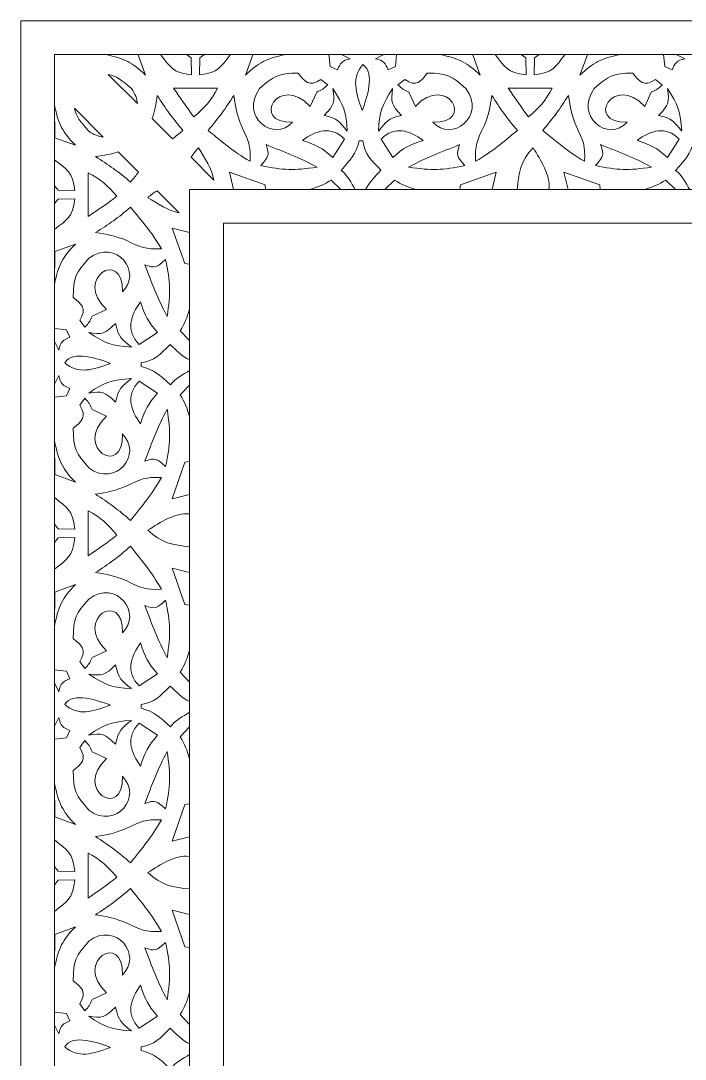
# Model space of a CAD drawing. Header units: millimetres. Extents: x -420 to 580, y -831 to 819.
# Drawn here: x -420 to 72, y 49 to 819 of the extents above; entities that cross this region are included whole.
import ezdxf

# ---------------------------------------------------------------- set-up
doc = ezdxf.new("R2010")
doc.units = ezdxf.units.MM
doc.header["$MEASUREMENT"] = 0
doc.layers.add('Katman 1', color=7, linetype='Continuous')

msp = doc.modelspace()

# ---------------------------------------------------------------- linework, layer by layer
at = {"layer": 'Katman 1', "color": 250, "lineweight": 20}
for points, knots in [([(-419.8994, -831.1835), (-419.8994, -831.1835), (-419.8994, 818.8165), (-419.8994, 818.8165), (-419.8994, 818.8165), (580.1006, 818.8165), (580.1006, 818.8165), (580.1006, 818.8165), (580.1006, -831.1835), (580.1006, -831.1835)], [0, 0, 0, 0, 0.33333333, 0.33333333, 0.33333333, 0.66666667, 0.66666667, 0.66666667, 1, 1, 1, 1]), ([(-394.8994, -831.1835), (-394.8994, -831.1835), (-394.8994, 793.8165), (-394.8994, 793.8165), (-394.8994, 793.8165), (555.1006, 793.8165), (555.1006, 793.8165), (555.1006, 793.8165), (555.1006, -831.1835), (555.1006, -831.1835)], [0, 0, 0, 0, 0.33333333, 0.33333333, 0.33333333, 0.66666667, 0.66666667, 0.66666667, 1, 1, 1, 1]), ([(-327.4594, 778.3937), (-337.4176, 788.0784), (-342.8712, 790.8749), (-357.347, 793.8078), (-357.347, 793.8078), (-333.001, 793.6917), (-333.001, 793.6917), (-333.001, 793.6917), (-327.4594, 778.3937), (-327.4594, 778.3937)], [0, 0, 0, 0, 0.33333333, 0.33333333, 0.33333333, 0.66666667, 0.66666667, 0.66666667, 1, 1, 1, 1]), ([(-293.7931, 791.2475), (-293.7931, 791.2475), (-297.114, 793.8165), (-297.114, 793.8165), (-297.114, 793.8165), (-316.4353, 793.8165), (-316.4353, 793.8165), (-308.9205, 784.3905), (-307.7845, 780.4282), (-293.4744, 778.8398), (-293.4744, 778.8398), (-293.7931, 791.2475), (-293.7931, 791.2475)], [0, 0, 0, 0, 0.25, 0.25, 0.25, 0.5, 0.5, 0.5, 0.75, 0.75, 0.75, 1, 1, 1, 1]), ([(-287.2425, 791.2475), (-287.2425, 791.2475), (-283.9216, 793.8165), (-283.9216, 793.8165), (-283.9216, 793.8165), (-264.6003, 793.8165), (-264.6003, 793.8165), (-272.1151, 784.3905), (-273.2511, 780.4282), (-287.5612, 778.8398), (-287.5612, 778.8398), (-287.2425, 791.2475), (-287.2425, 791.2475)], [0, 0, 0, 0, 0.25, 0.25, 0.25, 0.5, 0.5, 0.5, 0.75, 0.75, 0.75, 1, 1, 1, 1]), ([(-253.5763, 778.3937), (-243.618, 788.0784), (-238.1645, 790.8749), (-223.6887, 793.8078), (-223.6887, 793.8078), (-248.0347, 793.6917), (-248.0347, 793.6917), (-248.0347, 793.6917), (-253.5763, 778.3937), (-253.5763, 778.3937)], [0, 0, 0, 0, 0.33333333, 0.33333333, 0.33333333, 0.66666667, 0.66666667, 0.66666667, 1, 1, 1, 1]), ([(-185.3078, 782.4461), (-183.6091, 787.0714), (-181.8205, 789.6676), (-175.949, 790.6669), (-175.949, 790.6669), (-182.2888, 793.7497), (-182.2888, 793.7497), (-182.2888, 793.7497), (-191.696, 793.7497), (-191.696, 793.7497), (-191.696, 793.7497), (-190.7419, 785.0151), (-190.7419, 785.0151), (-190.7419, 785.0151), (-185.3078, 782.4461), (-185.3078, 782.4461)], [0, 0, 0, 0, 0.2, 0.2, 0.2, 0.4, 0.4, 0.4, 0.6, 0.6, 0.6, 0.8, 0.8, 0.8, 1, 1, 1, 1]), ([(-147.9573, 782.4461), (-149.656, 787.0714), (-151.4446, 789.6676), (-157.3161, 790.6669), (-157.3161, 790.6669), (-150.9763, 793.7497), (-150.9763, 793.7497), (-150.9763, 793.7497), (-141.5691, 793.7497), (-141.5691, 793.7497), (-141.5691, 793.7497), (-142.5232, 785.0151), (-142.5232, 785.0151), (-142.5232, 785.0151), (-147.9573, 782.4461), (-147.9573, 782.4461)], [0, 0, 0, 0, 0.2, 0.2, 0.2, 0.4, 0.4, 0.4, 0.6, 0.6, 0.6, 0.8, 0.8, 0.8, 1, 1, 1, 1]), ([(-79.6888, 778.3937), (-89.6471, 788.0784), (-95.1006, 790.8749), (-109.5764, 793.8078), (-109.5764, 793.8078), (-85.2304, 793.6917), (-85.2304, 793.6917), (-85.2304, 793.6917), (-79.6888, 778.3937), (-79.6888, 778.3937)], [0, 0, 0, 0, 0.33333333, 0.33333333, 0.33333333, 0.66666667, 0.66666667, 0.66666667, 1, 1, 1, 1]), ([(-46.0226, 791.2475), (-46.0226, 791.2475), (-49.3435, 793.8165), (-49.3435, 793.8165), (-49.3435, 793.8165), (-68.6648, 793.8165), (-68.6648, 793.8165), (-61.15, 784.3905), (-60.0139, 780.4282), (-45.7039, 778.8398), (-45.7039, 778.8398), (-46.0226, 791.2475), (-46.0226, 791.2475)], [0, 0, 0, 0, 0.25, 0.25, 0.25, 0.5, 0.5, 0.5, 0.75, 0.75, 0.75, 1, 1, 1, 1]), ([(-39.4719, 791.2475), (-39.4719, 791.2475), (-36.1511, 793.8165), (-36.1511, 793.8165), (-36.1511, 793.8165), (-16.8298, 793.8165), (-16.8298, 793.8165), (-24.3445, 784.3905), (-25.4806, 780.4282), (-39.7906, 778.8398), (-39.7906, 778.8398), (-39.4719, 791.2475), (-39.4719, 791.2475)], [0, 0, 0, 0, 0.25, 0.25, 0.25, 0.5, 0.5, 0.5, 0.75, 0.75, 0.75, 1, 1, 1, 1]), ([(-5.8057, 778.3937), (4.1525, 788.0784), (9.6061, 790.8749), (24.0819, 793.8078), (24.0819, 793.8078), (-0.2641, 793.6917), (-0.2641, 793.6917), (-0.2641, 793.6917), (-5.8057, 778.3937), (-5.8057, 778.3937)], [0, 0, 0, 0, 0.33333333, 0.33333333, 0.33333333, 0.66666667, 0.66666667, 0.66666667, 1, 1, 1, 1]), ([(62.4628, 782.4461), (64.1614, 787.0714), (65.95, 789.6676), (71.8216, 790.6669), (71.8216, 790.6669), (65.4818, 793.7497), (65.4818, 793.7497), (65.4818, 793.7497), (56.0745, 793.7497), (56.0745, 793.7497), (56.0745, 793.7497), (57.0287, 785.0151), (57.0287, 785.0151), (57.0287, 785.0151), (62.4628, 782.4461), (62.4628, 782.4461)], [0, 0, 0, 0, 0.2, 0.2, 0.2, 0.4, 0.4, 0.4, 0.6, 0.6, 0.6, 0.8, 0.8, 0.8, 1, 1, 1, 1]), ([(-166.6326, 786.3092), (-175.3403, 775.8653), (-171.7727, 766.0627), (-167.0364, 752.2848), (-163.9538, 760.9259), (-156.9973, 780.2963), (-166.6326, 786.3092)], [0, 0, 0, 0, 0.5, 0.5, 0.5, 1, 1, 1, 1]), ([(-333.4958, 757.413), (-333.8191, 760.9372), (-335.2037, 764.7115), (-337.984, 768.5232), (-345.3384, 775.0134), (-348.8921, 777.8548), (-355.2054, 779.1225)], [0, 0, 0, 0, 0.5, 0.5, 0.5, 1, 1, 1, 1]), ([(-218.5982, 743.6038), (-232.2818, 728.3767), (-258.0934, 747.9012), (-243.0517, 768.5232), (-232.2296, 778.0735), (-229.6375, 779.723), (-214.3716, 780.0838), (-209.6215, 773.8367), (-206.3495, 769.5225), (-197.7673, 775.2027), (-197.7673, 775.2027), (-192.6351, 771.3492), (-192.6351, 771.3492), (-195.9705, 768.2529), (-196.4846, 768.0133), (-200.7863, 765.9542), (-200.7863, 765.9542), (-205.6166, 755.4213), (-205.6166, 755.4213), (-228.7984, 780.3392), (-250.4224, 742.562), (-218.5982, 743.6038)], [0, 0, 0, 0, 0.14285714, 0.14285714, 0.14285714, 0.28571429, 0.28571429, 0.28571429, 0.42857143, 0.42857143, 0.42857143, 0.57142857, 0.57142857, 0.57142857, 0.71428571, 0.71428571, 0.71428571, 0.85714286, 0.85714286, 0.85714286, 1, 1, 1, 1]), ([(-114.6669, 743.6038), (-100.9833, 728.3767), (-75.1717, 747.9012), (-90.2134, 768.5232), (-101.0355, 778.0735), (-103.6276, 779.723), (-118.8935, 780.0838), (-123.6436, 773.8367), (-126.9156, 769.5225), (-135.4978, 775.2027), (-135.4978, 775.2027), (-140.63, 771.3492), (-140.63, 771.3492), (-137.2946, 768.2529), (-136.7805, 768.0133), (-132.4788, 765.9542), (-132.4788, 765.9542), (-127.6485, 755.4213), (-127.6485, 755.4213), (-104.4667, 780.3392), (-82.8427, 742.562), (-114.6669, 743.6038)], [0, 0, 0, 0, 0.14285714, 0.14285714, 0.14285714, 0.28571429, 0.28571429, 0.28571429, 0.42857143, 0.42857143, 0.42857143, 0.57142857, 0.57142857, 0.57142857, 0.71428571, 0.71428571, 0.71428571, 0.85714286, 0.85714286, 0.85714286, 1, 1, 1, 1]), ([(29.1724, 743.6038), (15.4888, 728.3767), (-10.3229, 747.9012), (4.7189, 768.5232), (15.541, 778.0735), (18.133, 779.723), (33.3989, 780.0838), (38.1491, 773.8367), (41.421, 769.5225), (50.0032, 775.2027), (50.0032, 775.2027), (55.1354, 771.3492), (55.1354, 771.3492), (51.8001, 768.2529), (51.286, 768.0133), (46.9842, 765.9542), (46.9842, 765.9542), (42.1539, 755.4213), (42.1539, 755.4213), (18.9721, 780.3392), (-2.6518, 742.562), (29.1724, 743.6038)], [0, 0, 0, 0, 0.14285714, 0.14285714, 0.14285714, 0.28571429, 0.28571429, 0.28571429, 0.42857143, 0.42857143, 0.42857143, 0.57142857, 0.57142857, 0.57142857, 0.71428571, 0.71428571, 0.71428571, 0.85714286, 0.85714286, 0.85714286, 1, 1, 1, 1]), ([(-307.4607, 731.3778), (-305.1419, 733.2744), (-302.6638, 735.3052), (-299.831, 737.5551), (-307.5328, 746.362), (-312.7942, 753.9877), (-318.8504, 763.5021), (-319.9527, 756.401), (-320.6498, 752.0714), (-322.5265, 746.4437)], [0, 0, 0, 0, 0.33333333, 0.33333333, 0.33333333, 0.66666667, 0.66666667, 0.66666667, 1, 1, 1, 1]), ([(-274.17, 768.8971), (-274.17, 768.8971), (-306.7746, 768.8971), (-306.7746, 768.8971), (-301.6684, 761.862), (-297.0131, 754.3819), (-291.6799, 747.5743), (-283.6394, 754.6796), (-278.8854, 759.5342), (-274.17, 768.8971)], [0, 0, 0, 0, 0.33333333, 0.33333333, 0.33333333, 0.66666667, 0.66666667, 0.66666667, 1, 1, 1, 1]), ([(-262.1852, 763.5021), (-260.7511, 754.2625), (-260.0028, 749.715), (-256.4491, 740.8948), (-251.0911, 729.8561), (-249.5923, 726.571), (-250.1093, 714.6909), (-263.7573, 722.6094), (-269.3995, 728.1792), (-281.2045, 737.5551), (-273.5028, 746.362), (-268.2414, 753.9877), (-262.1852, 763.5021)], [0, 0, 0, 0, 0.25, 0.25, 0.25, 0.5, 0.5, 0.5, 0.75, 0.75, 0.75, 1, 1, 1, 1]), ([(-195.3522, 748.7419), (-187.7852, 756.1978), (-187.2383, 758.919), (-188.7105, 768.5232), (-180.7174, 756.1025), (-179.0717, 751.5278), (-178.1442, 736.9244), (-184.1468, 744.452), (-184.9818, 746.0944), (-195.3522, 748.7419)], [0, 0, 0, 0, 0.33333333, 0.33333333, 0.33333333, 0.66666667, 0.66666667, 0.66666667, 1, 1, 1, 1]), ([(-137.9129, 748.7419), (-145.4799, 756.1978), (-146.0268, 758.919), (-144.5546, 768.5232), (-152.5477, 756.1025), (-154.1934, 751.5278), (-155.121, 736.9244), (-149.1183, 744.452), (-148.2833, 746.0944), (-137.9129, 748.7419)], [0, 0, 0, 0, 0.33333333, 0.33333333, 0.33333333, 0.66666667, 0.66666667, 0.66666667, 1, 1, 1, 1]), ([(-71.0799, 763.5021), (-72.514, 754.2625), (-73.2622, 749.715), (-76.8159, 740.8948), (-82.174, 729.8561), (-83.6728, 726.571), (-83.1557, 714.6909), (-69.5078, 722.6094), (-63.8656, 728.1792), (-52.0605, 737.5551), (-59.7623, 746.362), (-65.0237, 753.9877), (-71.0799, 763.5021)], [0, 0, 0, 0, 0.25, 0.25, 0.25, 0.5, 0.5, 0.5, 0.75, 0.75, 0.75, 1, 1, 1, 1]), ([(-26.3994, 768.8971), (-26.3994, 768.8971), (-59.0041, 768.8971), (-59.0041, 768.8971), (-53.8979, 761.862), (-49.2426, 754.3819), (-43.9093, 747.5743), (-35.8689, 754.6796), (-31.1149, 759.5342), (-26.3994, 768.8971)], [0, 0, 0, 0, 0.33333333, 0.33333333, 0.33333333, 0.66666667, 0.66666667, 0.66666667, 1, 1, 1, 1]), ([(-14.4146, 763.5021), (-12.9805, 754.2625), (-12.2323, 749.715), (-8.6786, 740.8948), (-3.3206, 729.8561), (-1.8217, 726.571), (-2.3388, 714.6909), (-15.9867, 722.6094), (-21.6289, 728.1792), (-33.434, 737.5551), (-25.7322, 746.362), (-20.4709, 753.9877), (-14.4146, 763.5021)], [0, 0, 0, 0, 0.25, 0.25, 0.25, 0.5, 0.5, 0.5, 0.75, 0.75, 0.75, 1, 1, 1, 1]), ([(52.4183, 748.7419), (59.9854, 756.1978), (60.5322, 758.919), (59.0601, 768.5232), (67.0532, 756.1025), (68.6988, 751.5278), (69.6264, 736.9244), (63.6237, 744.452), (62.7887, 746.0944), (52.4183, 748.7419)], [0, 0, 0, 0, 0.33333333, 0.33333333, 0.33333333, 0.66666667, 0.66666667, 0.66666667, 1, 1, 1, 1]), ([(-379.4766, 726.683), (-389.1613, 736.5421), (-391.9578, 741.9413), (-394.8907, 756.273), (-394.8907, 756.273), (-394.7746, 732.1694), (-394.7746, 732.1694), (-394.7746, 732.1694), (-379.4766, 726.683), (-379.4766, 726.683)], [0, 0, 0, 0, 0.33333333, 0.33333333, 0.33333333, 0.66666667, 0.66666667, 0.66666667, 1, 1, 1, 1]), ([(-358.7692, 732.6862), (-362.2149, 733.051), (-365.8927, 734.4212), (-369.6061, 737.1028), (-376.0831, 744.3692), (-378.9262, 747.8879), (-380.1977, 754.1148)], [0, 0, 0, 0, 0.5, 0.5, 0.5, 1, 1, 1, 1]), ([(-211.2449, 730.1526), (-200.162, 726.5087), (-197.4434, 724.9379), (-188.8299, 717.6082), (-188.8299, 717.6082), (-180.1466, 731.1836), (-180.1466, 731.1836), (-190.081, 741.2225), (-201.3247, 737.6011), (-211.2449, 730.1526)], [0, 0, 0, 0, 0.33333333, 0.33333333, 0.33333333, 0.66666667, 0.66666667, 0.66666667, 1, 1, 1, 1]), ([(-122.0202, 730.1526), (-133.1031, 726.5087), (-135.8217, 724.9379), (-144.4352, 717.6082), (-144.4352, 717.6082), (-153.1185, 731.1836), (-153.1185, 731.1836), (-143.1841, 741.2225), (-131.9404, 737.6011), (-122.0202, 730.1526)], [0, 0, 0, 0, 0.33333333, 0.33333333, 0.33333333, 0.66666667, 0.66666667, 0.66666667, 1, 1, 1, 1]), ([(36.5256, 730.1526), (47.6085, 726.5087), (50.3272, 724.9379), (58.9406, 717.6082), (58.9406, 717.6082), (67.6239, 731.1836), (67.6239, 731.1836), (57.6896, 741.2225), (46.4458, 737.6011), (36.5256, 730.1526)], [0, 0, 0, 0, 0.33333333, 0.33333333, 0.33333333, 0.66666667, 0.66666667, 0.66666667, 1, 1, 1, 1]), ([(-293.7397, 717.6568), (-292.2922, 720.0259), (-290.5106, 722.3824), (-288.312, 724.7731), (-283.6694, 717.1113), (-278.3586, 709.3054), (-276.8464, 700.7636)], [0, 0, 0, 0, 0.5, 0.5, 0.5, 1, 1, 1, 1]), ([(-238.3045, 727.0594), (-235.5765, 719.1666), (-236.1717, 718.367), (-242.1413, 711.5937), (-225.5443, 707.9217), (-217.8077, 707.848), (-200.5423, 710.3909), (-213.425, 717.5166), (-224.5982, 721.4436), (-238.3045, 727.0594)], [0, 0, 0, 0, 0.33333333, 0.33333333, 0.33333333, 0.66666667, 0.66666667, 0.66666667, 1, 1, 1, 1]), ([(-164.5377, 693.8165), (-164.5377, 693.8165), (-172.2587, 693.8165), (-172.2587, 693.8165), (-175.2345, 698.5998), (-177.9004, 704.5517), (-182.7617, 707.9585), (-175.2064, 716.3165), (-171.995, 719.6777), (-169.3141, 729.7537), (-169.3141, 729.7537), (-166.6801, 729.7537), (-166.6801, 729.7537), (-165.2143, 720.0247), (-160.5083, 715.4353), (-153.257, 708.2362), (-157.5617, 703.2647), (-161.8591, 699.5148), (-164.5377, 693.8165)], [0, 0, 0, 0, 0.16666667, 0.16666667, 0.16666667, 0.33333333, 0.33333333, 0.33333333, 0.5, 0.5, 0.5, 0.66666667, 0.66666667, 0.66666667, 0.83333333, 0.83333333, 0.83333333, 1, 1, 1, 1]), ([(-94.9606, 727.0594), (-97.6886, 719.1666), (-97.0934, 718.367), (-91.1238, 711.5937), (-107.7208, 707.9217), (-115.4574, 707.848), (-132.7228, 710.3909), (-119.8401, 717.5166), (-108.6669, 721.4436), (-94.9606, 727.0594)], [0, 0, 0, 0, 0.33333333, 0.33333333, 0.33333333, 0.66666667, 0.66666667, 0.66666667, 1, 1, 1, 1]), ([(-40.5413, 724.7731), (-34.6702, 715.0837), (-27.7305, 705.1638), (-28.7562, 693.8165), (-28.7562, 693.8165), (-52.2822, 693.8165), (-52.2822, 693.8165), (-51.5652, 705.7139), (-49.5701, 714.9558), (-40.5413, 724.7731)], [0, 0, 0, 0, 0.33333333, 0.33333333, 0.33333333, 0.66666667, 0.66666667, 0.66666667, 1, 1, 1, 1]), ([(9.466, 727.0594), (12.1941, 719.1666), (11.5989, 718.367), (5.6292, 711.5937), (22.2263, 707.9217), (29.9628, 707.848), (47.2283, 710.3909), (34.3456, 717.5166), (23.1723, 721.4436), (9.466, 727.0594)], [0, 0, 0, 0, 0.33333333, 0.33333333, 0.33333333, 0.66666667, 0.66666667, 0.66666667, 1, 1, 1, 1]), ([(83.2329, 693.8165), (83.2329, 693.8165), (75.5119, 693.8165), (75.5119, 693.8165), (72.536, 698.5998), (69.8701, 704.5517), (65.0088, 707.9585), (72.5641, 716.3165), (75.7755, 719.6777), (78.4565, 729.7537), (78.4565, 729.7537), (81.0904, 729.7537), (81.0904, 729.7537), (82.5562, 720.0247), (87.2623, 715.4353), (94.5136, 708.2362), (90.2088, 703.2647), (85.9114, 699.5148), (83.2329, 693.8165)], [0, 0, 0, 0, 0.16666667, 0.16666667, 0.16666667, 0.33333333, 0.33333333, 0.33333333, 0.5, 0.5, 0.5, 0.66666667, 0.66666667, 0.66666667, 0.83333333, 0.83333333, 0.83333333, 1, 1, 1, 1]), ([(-392.3304, 693.352), (-392.3304, 693.352), (-394.8994, 696.6398), (-394.8994, 696.6398), (-394.8994, 696.6398), (-394.8994, 715.7687), (-394.8994, 715.7687), (-385.4734, 708.3288), (-381.5111, 707.204), (-379.9227, 693.0365), (-379.9227, 693.0365), (-392.3304, 693.352), (-392.3304, 693.352)], [0, 0, 0, 0, 0.25, 0.25, 0.25, 0.5, 0.5, 0.5, 0.75, 0.75, 0.75, 1, 1, 1, 1]), ([(-332.6895, 706.6066), (-334.5205, 704.3905), (-336.4783, 702.022), (-338.638, 699.3298), (-347.4449, 706.9549), (-355.0706, 712.1638), (-364.585, 718.1598), (-357.597, 719.2336), (-353.2928, 719.919), (-347.7943, 721.7114)], [0, 0, 0, 0, 0.33333333, 0.33333333, 0.33333333, 0.66666667, 0.66666667, 0.66666667, 1, 1, 1, 1]), ([(-369.98, 706.108), (-369.98, 706.108), (-369.98, 673.828), (-369.98, 673.828), (-362.9449, 678.8833), (-355.4648, 683.4923), (-348.6572, 688.7724), (-355.7625, 696.7329), (-360.6171, 701.4395), (-369.98, 706.108)], [0, 0, 0, 0, 0.33333333, 0.33333333, 0.33333333, 0.66666667, 0.66666667, 0.66666667, 1, 1, 1, 1]), ([(-265.4456, 706.6936), (-265.4456, 706.6936), (-262.3431, 693.8165), (-262.3431, 693.8165), (-262.3431, 693.8165), (-238.5879, 693.8165), (-238.5879, 693.8165), (-238.5879, 693.8165), (-238.9918, 697.2423), (-238.9918, 697.2423), (-238.9918, 697.2423), (-265.4456, 706.6936), (-265.4456, 706.6936)], [0, 0, 0, 0, 0.25, 0.25, 0.25, 0.5, 0.5, 0.5, 0.75, 0.75, 0.75, 1, 1, 1, 1]), ([(-205.8247, 693.8165), (-205.8247, 693.8165), (-182.8548, 693.8165), (-182.8548, 693.8165), (-182.8548, 693.8165), (-190.0494, 700.8395), (-190.0494, 700.8395), (-195.3612, 697.3468), (-199.4315, 695.7458), (-205.8247, 693.8165)], [0, 0, 0, 0, 0.33333333, 0.33333333, 0.33333333, 0.66666667, 0.66666667, 0.66666667, 1, 1, 1, 1]), ([(-127.4404, 693.8165), (-127.4404, 693.8165), (-150.4104, 693.8165), (-150.4104, 693.8165), (-150.4104, 693.8165), (-143.2158, 700.8395), (-143.2158, 700.8395), (-137.9039, 697.3468), (-133.8336, 695.7458), (-127.4404, 693.8165)], [0, 0, 0, 0, 0.33333333, 0.33333333, 0.33333333, 0.66666667, 0.66666667, 0.66666667, 1, 1, 1, 1]), ([(-67.8194, 706.6936), (-67.8194, 706.6936), (-70.9219, 693.8165), (-70.9219, 693.8165), (-70.9219, 693.8165), (-94.6771, 693.8165), (-94.6771, 693.8165), (-94.6771, 693.8165), (-94.2732, 697.2423), (-94.2732, 697.2423), (-94.2732, 697.2423), (-67.8194, 706.6936), (-67.8194, 706.6936)], [0, 0, 0, 0, 0.25, 0.25, 0.25, 0.5, 0.5, 0.5, 0.75, 0.75, 0.75, 1, 1, 1, 1]), ([(-17.6751, 706.6936), (-17.6751, 706.6936), (-14.5726, 693.8165), (-14.5726, 693.8165), (-14.5726, 693.8165), (9.1826, 693.8165), (9.1826, 693.8165), (9.1826, 693.8165), (8.7787, 697.2423), (8.7787, 697.2423), (8.7787, 697.2423), (-17.6751, 706.6936), (-17.6751, 706.6936)], [0, 0, 0, 0, 0.25, 0.25, 0.25, 0.5, 0.5, 0.5, 0.75, 0.75, 0.75, 1, 1, 1, 1]), ([(41.9458, 693.8165), (41.9458, 693.8165), (64.9158, 693.8165), (64.9158, 693.8165), (64.9158, 693.8165), (57.7212, 700.8395), (57.7212, 700.8395), (52.4094, 697.3468), (48.3391, 695.7458), (41.9458, 693.8165)], [0, 0, 0, 0, 0.33333333, 0.33333333, 0.33333333, 0.66666667, 0.66666667, 0.66666667, 1, 1, 1, 1]), ([(-319.0228, 692.9398), (-321.2965, 691.5384), (-323.5606, 689.829), (-325.856, 687.739), (-318.4249, 683.281), (-310.8581, 678.2006), (-302.6159, 676.5329)], [0, 0, 0, 0, 0.5, 0.5, 0.5, 1, 1, 1, 1]), ([(-294.8994, -831.1835), (-294.8994, -831.1835), (-294.8994, 693.8165), (-294.8994, 693.8165), (-294.8994, 693.8165), (455.1006, 693.8165), (455.1006, 693.8165), (455.1006, 693.8165), (455.1006, -831.1835), (455.1006, -831.1835)], [0, 0, 0, 0, 0.33333333, 0.33333333, 0.33333333, 0.66666667, 0.66666667, 0.66666667, 1, 1, 1, 1]), ([(-392.3304, 686.6802), (-392.3304, 686.6802), (-394.8994, 683.3924), (-394.8994, 683.3924), (-394.8994, 683.3924), (-394.8994, 664.2635), (-394.8994, 664.2635), (-385.4734, 671.7034), (-381.5111, 672.8282), (-379.9227, 686.9957), (-379.9227, 686.9957), (-392.3304, 686.6802), (-392.3304, 686.6802)], [0, 0, 0, 0, 0.25, 0.25, 0.25, 0.5, 0.5, 0.5, 0.75, 0.75, 0.75, 1, 1, 1, 1]), ([(-364.585, 661.8724), (-355.3454, 660.4526), (-350.7979, 659.7118), (-341.9777, 656.1935), (-330.939, 650.8888), (-327.6539, 649.4049), (-315.7738, 649.9168), (-323.6923, 663.4289), (-329.2621, 669.0149), (-338.638, 680.7024), (-347.4449, 673.0773), (-355.0706, 667.8684), (-364.585, 661.8724)], [0, 0, 0, 0, 0.25, 0.25, 0.25, 0.5, 0.5, 0.5, 0.75, 0.75, 0.75, 1, 1, 1, 1]), ([(-307.7765, 665.1004), (-307.7765, 665.1004), (-294.8994, 662.0288), (-294.8994, 662.0288), (-294.8994, 662.0288), (-294.8994, 638.5101), (-294.8994, 638.5101), (-294.8994, 638.5101), (-298.3252, 638.91), (-298.3252, 638.91), (-298.3252, 638.91), (-307.7765, 665.1004), (-307.7765, 665.1004)], [0, 0, 0, 0, 0.25, 0.25, 0.25, 0.5, 0.5, 0.5, 0.75, 0.75, 0.75, 1, 1, 1, 1]), ([(-269.8994, -831.1835), (-269.8994, -831.1835), (-269.8994, 668.8165), (-269.8994, 668.8165), (-269.8994, 668.8165), (430.1006, 668.8165), (430.1006, 668.8165), (430.1006, 668.8165), (430.1006, -831.1835), (430.1006, -831.1835)], [0, 0, 0, 0, 0.33333333, 0.33333333, 0.33333333, 0.66666667, 0.66666667, 0.66666667, 1, 1, 1, 1]), ([(-344.6867, 618.0496), (-329.4596, 631.9128), (-348.9841, 658.0633), (-369.6061, 642.8241), (-379.1564, 631.8599), (-380.8059, 629.2339), (-381.1667, 613.7675), (-374.9196, 608.9551), (-370.6054, 605.6402), (-376.2856, 596.9453), (-376.2856, 596.9453), (-372.4321, 591.7457), (-372.4321, 591.7457), (-369.3358, 595.1249), (-369.0962, 595.6457), (-367.0371, 600.0039), (-367.0371, 600.0039), (-356.5042, 604.8976), (-356.5042, 604.8976), (-381.4221, 628.3837), (-343.6449, 650.2916), (-344.6867, 618.0496)], [0, 0, 0, 0, 0.14285714, 0.14285714, 0.14285714, 0.28571429, 0.28571429, 0.28571429, 0.42857143, 0.42857143, 0.42857143, 0.57142857, 0.57142857, 0.57142857, 0.71428571, 0.71428571, 0.71428571, 0.85714286, 0.85714286, 0.85714286, 1, 1, 1, 1]), ([(-379.4766, 653.3492), (-389.1613, 643.4901), (-391.9578, 638.0909), (-394.8907, 623.7592), (-394.8907, 623.7592), (-394.7746, 647.8628), (-394.7746, 647.8628), (-394.7746, 647.8628), (-379.4766, 653.3492), (-379.4766, 653.3492)], [0, 0, 0, 0, 0.33333333, 0.33333333, 0.33333333, 0.66666667, 0.66666667, 0.66666667, 1, 1, 1, 1]), ([(-328.1423, 638.0146), (-320.2495, 635.2508), (-319.4499, 635.8538), (-312.6766, 641.9018), (-309.0046, 625.0869), (-308.9309, 617.2488), (-311.4738, 599.7567), (-318.5995, 612.8085), (-322.5265, 624.1284), (-328.1423, 638.0146)], [0, 0, 0, 0, 0.33333333, 0.33333333, 0.33333333, 0.66666667, 0.66666667, 0.66666667, 1, 1, 1, 1]), ([(-331.2355, 610.5998), (-327.5916, 599.3714), (-326.0208, 596.6171), (-318.6911, 587.8906), (-318.6911, 587.8906), (-332.2665, 579.0933), (-332.2665, 579.0933), (-342.3054, 589.158), (-338.684, 600.5494), (-331.2355, 610.5998)], [0, 0, 0, 0, 0.33333333, 0.33333333, 0.33333333, 0.66666667, 0.66666667, 0.66666667, 1, 1, 1, 1]), ([(-294.8994, 605.1085), (-294.8994, 605.1085), (-294.8994, 581.837), (-294.8994, 581.837), (-294.8994, 581.837), (-301.9224, 589.126), (-301.9224, 589.126), (-298.4297, 594.5076), (-296.8287, 598.6313), (-294.8994, 605.1085)], [0, 0, 0, 0, 0.33333333, 0.33333333, 0.33333333, 0.66666667, 0.66666667, 0.66666667, 1, 1, 1, 1]), ([(-349.8248, 594.4985), (-357.2807, 586.8321), (-360.0019, 586.2781), (-369.6061, 587.7696), (-357.1854, 579.6715), (-352.6107, 578.0043), (-338.0073, 577.0645), (-345.5349, 583.146), (-347.1773, 583.992), (-349.8248, 594.4985)], [0, 0, 0, 0, 0.33333333, 0.33333333, 0.33333333, 0.66666667, 0.66666667, 0.66666667, 1, 1, 1, 1]), ([(-383.529, 584.3222), (-388.1543, 582.6012), (-390.7505, 580.7892), (-391.7498, 574.8406), (-391.7498, 574.8406), (-394.8326, 581.2636), (-394.8326, 581.2636), (-394.8326, 581.2636), (-394.8326, 590.7943), (-394.8326, 590.7943), (-394.8326, 590.7943), (-386.098, 589.8276), (-386.098, 589.8276), (-386.098, 589.8276), (-383.529, 584.3222), (-383.529, 584.3222)], [0, 0, 0, 0, 0.2, 0.2, 0.2, 0.4, 0.4, 0.4, 0.6, 0.6, 0.6, 0.8, 0.8, 0.8, 1, 1, 1, 1]), ([(-294.8994, 567.5242), (-294.8994, 567.5242), (-294.8994, 559.7019), (-294.8994, 559.7019), (-299.6827, 556.687), (-305.6346, 553.9861), (-309.0414, 549.0609), (-317.3994, 556.7154), (-320.7606, 559.969), (-330.8366, 562.6851), (-330.8366, 562.6851), (-330.8366, 565.3537), (-330.8366, 565.3537), (-321.1076, 566.8387), (-316.5182, 571.6065), (-309.3191, 578.953), (-304.3476, 574.5917), (-300.5977, 570.2379), (-294.8994, 567.5242)], [0, 0, 0, 0, 0.16666667, 0.16666667, 0.16666667, 0.33333333, 0.33333333, 0.33333333, 0.5, 0.5, 0.5, 0.66666667, 0.66666667, 0.66666667, 0.83333333, 0.83333333, 0.83333333, 1, 1, 1, 1]), ([(-387.3921, 565.4018), (-376.9482, 556.5798), (-367.1456, 560.1942), (-353.3677, 564.9927), (-362.0088, 568.1157), (-381.3792, 575.1636), (-387.3921, 565.4018)], [0, 0, 0, 0, 0.5, 0.5, 0.5, 1, 1, 1, 1]), ([(-383.529, 546.4815), (-388.1543, 548.2024), (-390.7505, 550.0145), (-391.7498, 555.9631), (-391.7498, 555.9631), (-394.8326, 549.5401), (-394.8326, 549.5401), (-394.8326, 549.5401), (-394.8326, 540.0094), (-394.8326, 540.0094), (-394.8326, 540.0094), (-386.098, 540.976), (-386.098, 540.976), (-386.098, 540.976), (-383.529, 546.4815), (-383.529, 546.4815)], [0, 0, 0, 0, 0.2, 0.2, 0.2, 0.4, 0.4, 0.4, 0.6, 0.6, 0.6, 0.8, 0.8, 0.8, 1, 1, 1, 1]), ([(-349.8248, 536.3052), (-357.2807, 543.9716), (-360.0019, 544.5256), (-369.6061, 543.0341), (-357.1854, 551.1321), (-352.6107, 552.7994), (-338.0073, 553.7391), (-345.5349, 547.6577), (-347.1773, 546.8117), (-349.8248, 536.3052)], [0, 0, 0, 0, 0.33333333, 0.33333333, 0.33333333, 0.66666667, 0.66666667, 0.66666667, 1, 1, 1, 1]), ([(-331.2355, 520.2038), (-327.5916, 531.4323), (-326.0208, 534.1866), (-318.6911, 542.9131), (-318.6911, 542.9131), (-332.2665, 551.7104), (-332.2665, 551.7104), (-342.3054, 541.6456), (-338.684, 530.2543), (-331.2355, 520.2038)], [0, 0, 0, 0, 0.33333333, 0.33333333, 0.33333333, 0.66666667, 0.66666667, 0.66666667, 1, 1, 1, 1]), ([(-294.8994, 525.6952), (-294.8994, 525.6952), (-294.8994, 548.9667), (-294.8994, 548.9667), (-294.8994, 548.9667), (-301.9224, 541.6777), (-301.9224, 541.6777), (-298.4297, 536.2961), (-296.8287, 532.1724), (-294.8994, 525.6952)], [0, 0, 0, 0, 0.33333333, 0.33333333, 0.33333333, 0.66666667, 0.66666667, 0.66666667, 1, 1, 1, 1]), ([(-344.6867, 512.6792), (-329.4596, 498.6765), (-348.9841, 472.2631), (-369.6061, 487.6555), (-379.1564, 498.7299), (-380.8059, 501.3824), (-381.1667, 517.0043), (-374.9196, 521.8651), (-370.6054, 525.2134), (-376.2856, 533.9957), (-376.2856, 533.9957), (-372.4321, 539.2475), (-372.4321, 539.2475), (-369.3358, 535.8344), (-369.0962, 535.3084), (-367.0371, 530.9063), (-367.0371, 530.9063), (-356.5042, 525.9634), (-356.5042, 525.9634), (-381.4221, 502.2411), (-343.6449, 480.1129), (-344.6867, 512.6792)], [0, 0, 0, 0, 0.14285714, 0.14285714, 0.14285714, 0.28571429, 0.28571429, 0.28571429, 0.42857143, 0.42857143, 0.42857143, 0.57142857, 0.57142857, 0.57142857, 0.71428571, 0.71428571, 0.71428571, 0.85714286, 0.85714286, 0.85714286, 1, 1, 1, 1]), ([(-328.1423, 492.5133), (-320.2495, 495.305), (-319.4499, 494.6959), (-312.6766, 488.5871), (-309.0046, 505.5711), (-308.9309, 513.488), (-311.4738, 531.156), (-318.5995, 517.973), (-322.5265, 506.5392), (-328.1423, 492.5133)], [0, 0, 0, 0, 0.33333333, 0.33333333, 0.33333333, 0.66666667, 0.66666667, 0.66666667, 1, 1, 1, 1]), ([(-379.4766, 476.8855), (-389.1613, 487.076), (-391.9578, 492.6566), (-394.8907, 507.47), (-394.8907, 507.47), (-394.7746, 482.5563), (-394.7746, 482.5563), (-394.7746, 482.5563), (-379.4766, 476.8855), (-379.4766, 476.8855)], [0, 0, 0, 0, 0.33333333, 0.33333333, 0.33333333, 0.66666667, 0.66666667, 0.66666667, 1, 1, 1, 1]), ([(-307.7765, 464.7394), (-307.7765, 464.7394), (-294.8994, 467.9142), (-294.8994, 467.9142), (-294.8994, 467.9142), (-294.8994, 492.2233), (-294.8994, 492.2233), (-294.8994, 492.2233), (-298.3252, 491.81), (-298.3252, 491.81), (-298.3252, 491.81), (-307.7765, 464.7394), (-307.7765, 464.7394)], [0, 0, 0, 0, 0.25, 0.25, 0.25, 0.5, 0.5, 0.5, 0.75, 0.75, 0.75, 1, 1, 1, 1]), ([(-364.585, 468.0759), (-355.3454, 469.5434), (-350.7979, 470.3091), (-341.9777, 473.9457), (-330.939, 479.4286), (-327.6539, 480.9624), (-315.7738, 480.4333), (-323.6923, 466.4671), (-329.2621, 460.6934), (-338.638, 448.6131), (-347.4449, 456.4944), (-355.0706, 461.8784), (-364.585, 468.0759)], [0, 0, 0, 0, 0.25, 0.25, 0.25, 0.5, 0.5, 0.5, 0.75, 0.75, 0.75, 1, 1, 1, 1]), ([(-392.3304, 442.4344), (-392.3304, 442.4344), (-394.8994, 445.8327), (-394.8994, 445.8327), (-394.8994, 445.8327), (-394.8994, 465.6044), (-394.8994, 465.6044), (-385.4734, 457.9145), (-381.5111, 456.7519), (-379.9227, 442.1082), (-379.9227, 442.1082), (-392.3304, 442.4344), (-392.3304, 442.4344)], [0, 0, 0, 0, 0.25, 0.25, 0.25, 0.5, 0.5, 0.5, 0.75, 0.75, 0.75, 1, 1, 1, 1]), ([(-369.98, 455.7185), (-369.98, 455.7185), (-369.98, 422.3537), (-369.98, 422.3537), (-362.9449, 427.5789), (-355.4648, 432.3428), (-348.6572, 437.8004), (-355.7625, 446.0283), (-360.6171, 450.8931), (-369.98, 455.7185)], [0, 0, 0, 0, 0.33333333, 0.33333333, 0.33333333, 0.66666667, 0.66666667, 0.66666667, 1, 1, 1, 1]), ([(-325.856, 441.34), (-316.1666, 447.348), (-306.2467, 454.4496), (-294.8994, 453.4), (-294.8994, 453.4), (-294.8994, 429.3254), (-294.8994, 429.3254), (-306.7968, 430.0591), (-316.0387, 432.1007), (-325.856, 441.34)], [0, 0, 0, 0, 0.33333333, 0.33333333, 0.33333333, 0.66666667, 0.66666667, 0.66666667, 1, 1, 1, 1]), ([(-392.3304, 435.6378), (-392.3304, 435.6378), (-394.8994, 432.2395), (-394.8994, 432.2395), (-394.8994, 432.2395), (-394.8994, 412.4677), (-394.8994, 412.4677), (-385.4734, 420.1577), (-381.5111, 421.3203), (-379.9227, 435.964), (-379.9227, 435.964), (-392.3304, 435.6378), (-392.3304, 435.6378)], [0, 0, 0, 0, 0.25, 0.25, 0.25, 0.5, 0.5, 0.5, 0.75, 0.75, 0.75, 1, 1, 1, 1]), ([(-364.585, 409.9963), (-355.3454, 408.5288), (-350.7979, 407.7631), (-341.9777, 404.1265), (-330.939, 398.6436), (-327.6539, 397.1098), (-315.7738, 397.6389), (-323.6923, 411.605), (-329.2621, 417.3788), (-338.638, 429.4591), (-347.4449, 421.5778), (-355.0706, 416.1937), (-364.585, 409.9963)], [0, 0, 0, 0, 0.25, 0.25, 0.25, 0.5, 0.5, 0.5, 0.75, 0.75, 0.75, 1, 1, 1, 1]), ([(-307.7765, 413.3328), (-307.7765, 413.3328), (-294.8994, 410.1579), (-294.8994, 410.1579), (-294.8994, 410.1579), (-294.8994, 385.8489), (-294.8994, 385.8489), (-294.8994, 385.8489), (-298.3252, 386.2622), (-298.3252, 386.2622), (-298.3252, 386.2622), (-307.7765, 413.3328), (-307.7765, 413.3328)], [0, 0, 0, 0, 0.25, 0.25, 0.25, 0.5, 0.5, 0.5, 0.75, 0.75, 0.75, 1, 1, 1, 1]), ([(-379.4766, 401.1867), (-389.1613, 390.9962), (-391.9578, 385.4156), (-394.8907, 370.6022), (-394.8907, 370.6022), (-394.7746, 395.5159), (-394.7746, 395.5159), (-394.7746, 395.5159), (-379.4766, 401.1867), (-379.4766, 401.1867)], [0, 0, 0, 0, 0.33333333, 0.33333333, 0.33333333, 0.66666667, 0.66666667, 0.66666667, 1, 1, 1, 1]), ([(-344.6867, 365.393), (-329.4596, 379.3957), (-348.9841, 405.8091), (-369.6061, 390.4167), (-379.1564, 379.3423), (-380.8059, 376.6898), (-381.1667, 361.0679), (-374.9196, 356.207), (-370.6054, 352.8588), (-376.2856, 344.0765), (-376.2856, 344.0765), (-372.4321, 338.8246), (-372.4321, 338.8246), (-369.3358, 342.2378), (-369.0962, 342.7638), (-367.0371, 347.1659), (-367.0371, 347.1659), (-356.5042, 352.1088), (-356.5042, 352.1088), (-381.4221, 375.8311), (-343.6449, 397.9593), (-344.6867, 365.393)], [0, 0, 0, 0, 0.14285714, 0.14285714, 0.14285714, 0.28571429, 0.28571429, 0.28571429, 0.42857143, 0.42857143, 0.42857143, 0.57142857, 0.57142857, 0.57142857, 0.71428571, 0.71428571, 0.71428571, 0.85714286, 0.85714286, 0.85714286, 1, 1, 1, 1]), ([(-328.1423, 385.5589), (-320.2495, 382.7672), (-319.4499, 383.3763), (-312.6766, 389.4851), (-309.0046, 372.5011), (-308.9309, 364.5842), (-311.4738, 346.9161), (-318.5995, 360.0992), (-322.5265, 371.533), (-328.1423, 385.5589)], [0, 0, 0, 0, 0.33333333, 0.33333333, 0.33333333, 0.66666667, 0.66666667, 0.66666667, 1, 1, 1, 1]), ([(-331.2355, 357.8683), (-327.5916, 346.527), (-326.0208, 343.745), (-318.6911, 334.9307), (-318.6911, 334.9307), (-332.2665, 326.0449), (-332.2665, 326.0449), (-342.3054, 336.2109), (-338.684, 347.7168), (-331.2355, 357.8683)], [0, 0, 0, 0, 0.33333333, 0.33333333, 0.33333333, 0.66666667, 0.66666667, 0.66666667, 1, 1, 1, 1]), ([(-294.8994, 352.3218), (-294.8994, 352.3218), (-294.8994, 328.8162), (-294.8994, 328.8162), (-294.8994, 328.8162), (-301.9224, 336.1786), (-301.9224, 336.1786), (-298.4297, 341.6143), (-296.8287, 345.7795), (-294.8994, 352.3218)], [0, 0, 0, 0, 0.33333333, 0.33333333, 0.33333333, 0.66666667, 0.66666667, 0.66666667, 1, 1, 1, 1]), ([(-349.8248, 341.6051), (-357.2807, 333.8616), (-360.0019, 333.302), (-369.6061, 334.8085), (-357.1854, 326.629), (-352.6107, 324.945), (-338.0073, 323.9958), (-345.5349, 330.1384), (-347.1773, 330.9929), (-349.8248, 341.6051)], [0, 0, 0, 0, 0.33333333, 0.33333333, 0.33333333, 0.66666667, 0.66666667, 0.66666667, 1, 1, 1, 1]), ([(-383.529, 331.3264), (-388.1543, 329.5882), (-390.7505, 327.7579), (-391.7498, 321.7494), (-391.7498, 321.7494), (-394.8326, 328.2371), (-394.8326, 328.2371), (-394.8326, 328.2371), (-394.8326, 337.8636), (-394.8326, 337.8636), (-394.8326, 337.8636), (-386.098, 336.8872), (-386.098, 336.8872), (-386.098, 336.8872), (-383.529, 331.3264), (-383.529, 331.3264)], [0, 0, 0, 0, 0.2, 0.2, 0.2, 0.4, 0.4, 0.4, 0.6, 0.6, 0.6, 0.8, 0.8, 0.8, 1, 1, 1, 1]), ([(-294.8994, 314.3595), (-294.8994, 314.3595), (-294.8994, 306.4585), (-294.8994, 306.4585), (-299.6827, 303.4133), (-305.6346, 300.6852), (-309.0414, 295.7106), (-317.3994, 303.442), (-320.7606, 306.7283), (-330.8366, 309.4717), (-330.8366, 309.4717), (-330.8366, 312.1671), (-330.8366, 312.1671), (-321.1076, 313.6671), (-316.5182, 318.4829), (-309.3191, 325.9032), (-304.3476, 321.4981), (-300.5977, 317.1005), (-294.8994, 314.3595)], [0, 0, 0, 0, 0.16666667, 0.16666667, 0.16666667, 0.33333333, 0.33333333, 0.33333333, 0.5, 0.5, 0.5, 0.66666667, 0.66666667, 0.66666667, 0.83333333, 0.83333333, 0.83333333, 1, 1, 1, 1]), ([(-387.3921, 312.2158), (-376.9482, 303.3051), (-367.1456, 306.9558), (-353.3677, 311.8025), (-362.0088, 314.957), (-381.3792, 322.0757), (-387.3921, 312.2158)], [0, 0, 0, 0, 0.5, 0.5, 0.5, 1, 1, 1, 1]), ([(-383.529, 293.1052), (-388.1543, 294.8434), (-390.7505, 296.6737), (-391.7498, 302.6822), (-391.7498, 302.6822), (-394.8326, 296.1945), (-394.8326, 296.1945), (-394.8326, 296.1945), (-394.8326, 286.568), (-394.8326, 286.568), (-394.8326, 286.568), (-386.098, 287.5443), (-386.098, 287.5443), (-386.098, 287.5443), (-383.529, 293.1052), (-383.529, 293.1052)], [0, 0, 0, 0, 0.2, 0.2, 0.2, 0.4, 0.4, 0.4, 0.6, 0.6, 0.6, 0.8, 0.8, 0.8, 1, 1, 1, 1]), ([(-349.8248, 282.8265), (-357.2807, 290.57), (-360.0019, 291.1296), (-369.6061, 289.6231), (-357.1854, 297.8026), (-352.6107, 299.4866), (-338.0073, 300.4358), (-345.5349, 294.2932), (-347.1773, 293.4387), (-349.8248, 282.8265)], [0, 0, 0, 0, 0.33333333, 0.33333333, 0.33333333, 0.66666667, 0.66666667, 0.66666667, 1, 1, 1, 1]), ([(-331.2355, 266.5632), (-327.5916, 277.9046), (-326.0208, 280.6866), (-318.6911, 289.5009), (-318.6911, 289.5009), (-332.2665, 298.3867), (-332.2665, 298.3867), (-342.3054, 288.2207), (-338.684, 276.7148), (-331.2355, 266.5632)], [0, 0, 0, 0, 0.33333333, 0.33333333, 0.33333333, 0.66666667, 0.66666667, 0.66666667, 1, 1, 1, 1]), ([(-294.8994, 272.1098), (-294.8994, 272.1098), (-294.8994, 295.6154), (-294.8994, 295.6154), (-294.8994, 295.6154), (-301.9224, 288.253), (-301.9224, 288.253), (-298.4297, 282.8173), (-296.8287, 278.6521), (-294.8994, 272.1098)], [0, 0, 0, 0, 0.33333333, 0.33333333, 0.33333333, 0.66666667, 0.66666667, 0.66666667, 1, 1, 1, 1]), ([(-344.6867, 259.0386), (-329.4596, 245.0359), (-348.9841, 218.6225), (-369.6061, 234.0149), (-379.1564, 245.0893), (-380.8059, 247.7418), (-381.1667, 263.3637), (-374.9196, 268.2245), (-370.6054, 271.5728), (-376.2856, 280.3551), (-376.2856, 280.3551), (-372.4321, 285.6069), (-372.4321, 285.6069), (-369.3358, 282.1938), (-369.0962, 281.6678), (-367.0371, 277.2657), (-367.0371, 277.2657), (-356.5042, 272.3228), (-356.5042, 272.3228), (-381.4221, 248.6005), (-343.6449, 226.4723), (-344.6867, 259.0386)], [0, 0, 0, 0, 0.14285714, 0.14285714, 0.14285714, 0.28571429, 0.28571429, 0.28571429, 0.42857143, 0.42857143, 0.42857143, 0.57142857, 0.57142857, 0.57142857, 0.71428571, 0.71428571, 0.71428571, 0.85714286, 0.85714286, 0.85714286, 1, 1, 1, 1]), ([(-328.1423, 238.8727), (-320.2495, 241.6644), (-319.4499, 241.0553), (-312.6766, 234.9465), (-309.0046, 251.9305), (-308.9309, 259.8474), (-311.4738, 277.5154), (-318.5995, 264.3324), (-322.5265, 252.8986), (-328.1423, 238.8727)], [0, 0, 0, 0, 0.33333333, 0.33333333, 0.33333333, 0.66666667, 0.66666667, 0.66666667, 1, 1, 1, 1]), ([(-379.4766, 223.2449), (-389.1613, 233.4354), (-391.9578, 239.016), (-394.8907, 253.8294), (-394.8907, 253.8294), (-394.7746, 228.9157), (-394.7746, 228.9157), (-394.7746, 228.9157), (-379.4766, 223.2449), (-379.4766, 223.2449)], [0, 0, 0, 0, 0.33333333, 0.33333333, 0.33333333, 0.66666667, 0.66666667, 0.66666667, 1, 1, 1, 1]), ([(-307.7765, 211.0988), (-307.7765, 211.0988), (-294.8994, 214.2736), (-294.8994, 214.2736), (-294.8994, 214.2736), (-294.8994, 238.5827), (-294.8994, 238.5827), (-294.8994, 238.5827), (-298.3252, 238.1694), (-298.3252, 238.1694), (-298.3252, 238.1694), (-307.7765, 211.0988), (-307.7765, 211.0988)], [0, 0, 0, 0, 0.25, 0.25, 0.25, 0.5, 0.5, 0.5, 0.75, 0.75, 0.75, 1, 1, 1, 1]), ([(-364.585, 214.4353), (-355.3454, 215.9028), (-350.7979, 216.6685), (-341.9777, 220.3051), (-330.939, 225.788), (-327.6539, 227.3218), (-315.7738, 226.7927), (-323.6923, 212.8265), (-329.2621, 207.0528), (-338.638, 194.9725), (-347.4449, 202.8538), (-355.0706, 208.2378), (-364.585, 214.4353)], [0, 0, 0, 0, 0.25, 0.25, 0.25, 0.5, 0.5, 0.5, 0.75, 0.75, 0.75, 1, 1, 1, 1]), ([(-392.3304, 188.7938), (-392.3304, 188.7938), (-394.8994, 192.1921), (-394.8994, 192.1921), (-394.8994, 192.1921), (-394.8994, 211.9638), (-394.8994, 211.9638), (-385.4734, 204.2739), (-381.5111, 203.1113), (-379.9227, 188.4676), (-379.9227, 188.4676), (-392.3304, 188.7938), (-392.3304, 188.7938)], [0, 0, 0, 0, 0.25, 0.25, 0.25, 0.5, 0.5, 0.5, 0.75, 0.75, 0.75, 1, 1, 1, 1]), ([(-369.98, 202.1711), (-369.98, 202.1711), (-369.98, 168.8062), (-369.98, 168.8062), (-362.9449, 174.0314), (-355.4648, 178.7953), (-348.6572, 184.2529), (-355.7625, 192.4808), (-360.6171, 197.3456), (-369.98, 202.1711)], [0, 0, 0, 0, 0.33333333, 0.33333333, 0.33333333, 0.66666667, 0.66666667, 0.66666667, 1, 1, 1, 1]), ([(-325.856, 187.6994), (-316.1666, 193.7074), (-306.2467, 200.809), (-294.8994, 199.7594), (-294.8994, 199.7594), (-294.8994, 175.6848), (-294.8994, 175.6848), (-306.7968, 176.4185), (-316.0387, 178.4601), (-325.856, 187.6994)], [0, 0, 0, 0, 0.33333333, 0.33333333, 0.33333333, 0.66666667, 0.66666667, 0.66666667, 1, 1, 1, 1]), ([(-392.3304, 182.0904), (-392.3304, 182.0904), (-394.8994, 178.6921), (-394.8994, 178.6921), (-394.8994, 178.6921), (-394.8994, 158.9203), (-394.8994, 158.9203), (-385.4734, 166.6103), (-381.5111, 167.7728), (-379.9227, 182.4165), (-379.9227, 182.4165), (-392.3304, 182.0904), (-392.3304, 182.0904)], [0, 0, 0, 0, 0.25, 0.25, 0.25, 0.5, 0.5, 0.5, 0.75, 0.75, 0.75, 1, 1, 1, 1]), ([(-364.585, 156.4488), (-355.3454, 154.9813), (-350.7979, 154.2156), (-341.9777, 150.5791), (-330.939, 145.0961), (-327.6539, 143.5623), (-315.7738, 144.0914), (-323.6923, 158.0576), (-329.2621, 163.8313), (-338.638, 175.9117), (-347.4449, 168.0303), (-355.0706, 162.6463), (-364.585, 156.4488)], [0, 0, 0, 0, 0.25, 0.25, 0.25, 0.5, 0.5, 0.5, 0.75, 0.75, 0.75, 1, 1, 1, 1]), ([(-307.7765, 159.7853), (-307.7765, 159.7853), (-294.8994, 156.6105), (-294.8994, 156.6105), (-294.8994, 156.6105), (-294.8994, 132.3014), (-294.8994, 132.3014), (-294.8994, 132.3014), (-298.3252, 132.7147), (-298.3252, 132.7147), (-298.3252, 132.7147), (-307.7765, 159.7853), (-307.7765, 159.7853)], [0, 0, 0, 0, 0.25, 0.25, 0.25, 0.5, 0.5, 0.5, 0.75, 0.75, 0.75, 1, 1, 1, 1]), ([(-379.4766, 147.6392), (-389.1613, 137.4487), (-391.9578, 131.8681), (-394.8907, 117.0547), (-394.8907, 117.0547), (-394.7746, 141.9684), (-394.7746, 141.9684), (-394.7746, 141.9684), (-379.4766, 147.6392), (-379.4766, 147.6392)], [0, 0, 0, 0, 0.33333333, 0.33333333, 0.33333333, 0.66666667, 0.66666667, 0.66666667, 1, 1, 1, 1]), ([(-344.6867, 111.8455), (-329.4596, 125.8482), (-348.9841, 152.2616), (-369.6061, 136.8692), (-379.1564, 125.7948), (-380.8059, 123.1423), (-381.1667, 107.5204), (-374.9196, 102.6595), (-370.6054, 99.3113), (-376.2856, 90.529), (-376.2856, 90.529), (-372.4321, 85.2771), (-372.4321, 85.2771), (-369.3358, 88.6903), (-369.0962, 89.2163), (-367.0371, 93.6184), (-367.0371, 93.6184), (-356.5042, 98.5613), (-356.5042, 98.5613), (-381.4221, 122.2836), (-343.6449, 144.4117), (-344.6867, 111.8455)], [0, 0, 0, 0, 0.14285714, 0.14285714, 0.14285714, 0.28571429, 0.28571429, 0.28571429, 0.42857143, 0.42857143, 0.42857143, 0.57142857, 0.57142857, 0.57142857, 0.71428571, 0.71428571, 0.71428571, 0.85714286, 0.85714286, 0.85714286, 1, 1, 1, 1]), ([(-328.1423, 132.0113), (-320.2495, 129.2197), (-319.4499, 129.8288), (-312.6766, 135.9376), (-309.0046, 118.9536), (-308.9309, 111.0367), (-311.4738, 93.3686), (-318.5995, 106.5517), (-322.5265, 117.9855), (-328.1423, 132.0113)], [0, 0, 0, 0, 0.33333333, 0.33333333, 0.33333333, 0.66666667, 0.66666667, 0.66666667, 1, 1, 1, 1]), ([(-331.2355, 104.3208), (-327.5916, 92.9795), (-326.0208, 90.1975), (-318.6911, 81.3832), (-318.6911, 81.3832), (-332.2665, 72.4974), (-332.2665, 72.4974), (-342.3054, 82.6634), (-338.684, 94.1693), (-331.2355, 104.3208)], [0, 0, 0, 0, 0.33333333, 0.33333333, 0.33333333, 0.66666667, 0.66666667, 0.66666667, 1, 1, 1, 1]), ([(-294.8994, 98.7743), (-294.8994, 98.7743), (-294.8994, 75.2687), (-294.8994, 75.2687), (-294.8994, 75.2687), (-301.9224, 82.6311), (-301.9224, 82.6311), (-298.4297, 88.0667), (-296.8287, 92.232), (-294.8994, 98.7743)], [0, 0, 0, 0, 0.33333333, 0.33333333, 0.33333333, 0.66666667, 0.66666667, 0.66666667, 1, 1, 1, 1]), ([(-349.8248, 88.0576), (-357.2807, 80.3141), (-360.0019, 79.7545), (-369.6061, 81.261), (-357.1854, 73.0815), (-352.6107, 71.3975), (-338.0073, 70.4483), (-345.5349, 76.5909), (-347.1773, 77.4454), (-349.8248, 88.0576)], [0, 0, 0, 0, 0.33333333, 0.33333333, 0.33333333, 0.66666667, 0.66666667, 0.66666667, 1, 1, 1, 1]), ([(-383.529, 77.7789), (-388.1543, 76.0407), (-390.7505, 74.2104), (-391.7498, 68.2019), (-391.7498, 68.2019), (-394.8326, 74.6896), (-394.8326, 74.6896), (-394.8326, 74.6896), (-394.8326, 84.3161), (-394.8326, 84.3161), (-394.8326, 84.3161), (-386.098, 83.3397), (-386.098, 83.3397), (-386.098, 83.3397), (-383.529, 77.7789), (-383.529, 77.7789)], [0, 0, 0, 0, 0.2, 0.2, 0.2, 0.4, 0.4, 0.4, 0.6, 0.6, 0.6, 0.8, 0.8, 0.8, 1, 1, 1, 1]), ([(-294.8994, 60.812), (-294.8994, 60.812), (-294.8994, 52.911), (-294.8994, 52.911), (-299.6827, 49.8658), (-305.6346, 47.1377), (-309.0414, 42.1631), (-317.3994, 49.8945), (-320.7606, 53.1808), (-330.8366, 55.9242), (-330.8366, 55.9242), (-330.8366, 58.6196), (-330.8366, 58.6196), (-321.1076, 60.1196), (-316.5182, 64.9354), (-309.3191, 72.3557), (-304.3476, 67.9506), (-300.5977, 63.553), (-294.8994, 60.812)], [0, 0, 0, 0, 0.16666667, 0.16666667, 0.16666667, 0.33333333, 0.33333333, 0.33333333, 0.5, 0.5, 0.5, 0.66666667, 0.66666667, 0.66666667, 0.83333333, 0.83333333, 0.83333333, 1, 1, 1, 1]), ([(-387.3921, 58.6683), (-376.9482, 49.7576), (-367.1456, 53.4083), (-353.3677, 58.255), (-362.0088, 61.4095), (-381.3792, 68.5282), (-387.3921, 58.6683)], [0, 0, 0, 0, 0.5, 0.5, 0.5, 1, 1, 1, 1])]:
    msp.add_open_spline(points, degree=3, knots=knots, dxfattribs=at)
for points in [[(-355.2054, 779.1225), (-355.2054, 779.1225), (-333.4958, 757.413), (-333.4958, 757.413)], [(-380.1977, 754.1148), (-380.1977, 754.1148), (-358.7691, 732.6862), (-358.7691, 732.6862)], [(-322.5265, 746.4437), (-322.5265, 746.4437), (-307.4607, 731.3779), (-307.4607, 731.3779)], [(-347.7943, 721.7114), (-347.7943, 721.7114), (-332.6895, 706.6066), (-332.6895, 706.6066)], [(-293.7397, 717.6569), (-293.7397, 717.6569), (-276.8464, 700.7636), (-276.8464, 700.7636)], [(-319.0227, 692.9398), (-319.0227, 692.9398), (-302.6158, 676.5329), (-302.6158, 676.5329)], [(-269.8994, 643.8165), (-269.8994, 643.8165), (-269.7483, 643.6654), (-269.7483, 643.6654)]]:
    msp.add_open_spline(points, degree=3, dxfattribs=at)

doc.saveas('drawing.dxf')
